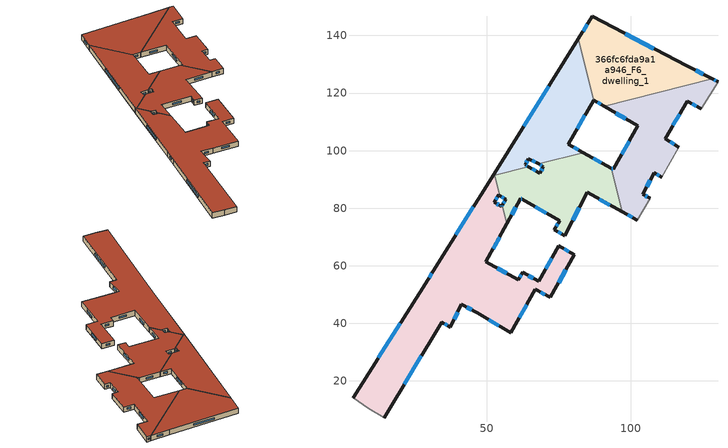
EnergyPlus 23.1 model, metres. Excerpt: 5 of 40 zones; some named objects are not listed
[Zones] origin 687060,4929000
366fc6fda9a1a946_F6_dwelling_0
 floor to 366fc6fda9a1a946_F5_dwelling_0 (EU_floor_Construction): 130.36,123.94 124.56,114.54 119.75,117.23 112.01,104.16 116.81,101.26 110.87,90.8 108.16,92.24 104.24,84.87 106.75,83.54 102.37,75.82 97.15,78.72 93.27,93.92 93.97,93.53 102.41,108.63 90.88,115.43 128.32,124.97 z18
 wall outside (EU_wall_Construction): 116.81,101.26 112.01,104.16 119.75,117.23 124.56,114.54 / 106.75,83.54 104.24,84.87 108.16,92.24 110.87,90.8 / 97.15,78.72 102.37,75.82 / 90.88,115.43 102.41,108.63 93.97,93.53 93.27,93.92 / 130.36,123.94 128.32,124.97 z18:21
 wall adiabatic (EU_wall_Construction): 110.87,90.8 116.81,101.26 / 102.37,75.82 106.75,83.54 / 124.56,114.54 130.36,123.94 z18:21
 wall to 366fc6fda9a1a946_F6_dwelling_2 (EU_wall_Construction): 93.27,93.92 97.15,78.72 z18:21
 wall to 366fc6fda9a1a946_F6_dwelling_1 (EU_wall_Construction): 128.32,124.97 90.88,115.43 z18:21
 window (EU_Window_Construction): 114.72,108.75 117.03,112.65 / 115.12,102.28 113.69,103.15 / 109.11,91.74 109.92,91.31 / 105.61,87.46 106.78,89.66 / 105.87,84.01 105.12,84.41 / 98.98,77.7 100.54,76.84 / 93.72,93.67 93.51,93.79 / 99.45,103.34 96.93,98.83 / 94.92,113.04 98.37,111.02 / 129.64,124.3 129.04,124.61 / 121.43,116.29 122.87,115.49 z19.05:19.95
 roof outside (EU_roof_Construction): 110.87,90.8 116.81,101.26 112.01,104.16 119.75,117.23 124.56,114.54 130.36,123.94 128.32,124.97 90.88,115.43 102.41,108.63 93.97,93.53 93.27,93.92 97.15,78.72 102.37,75.82 106.75,83.54 104.24,84.87 108.16,92.24 z21
366fc6fda9a1a946_F6_dwelling_1
 floor to 366fc6fda9a1a946_F5_dwelling_1 (EU_floor_Construction): 119.48,129.44 128.32,124.97 90.88,115.43 87.24,117.57 81.82,138.82 86.71,146.63 z18
 wall outside (EU_wall_Construction): 87.24,117.57 90.88,115.43 / 128.32,124.97 119.48,129.44 86.71,146.63 81.82,138.82 z18:21
 wall to 366fc6fda9a1a946_F6_dwelling_3 (EU_wall_Construction): 81.82,138.82 87.24,117.57 z18:21
 window (EU_Window_Construction): 88.52,116.82 89.61,116.18 / 85,143.89 83.54,141.56 / 107.99,135.47 98.2,140.61 / 125.22,126.54 122.58,127.88 z19.05:19.95
 roof outside (EU_roof_Construction): 128.32,124.97 119.48,129.44 86.71,146.63 81.82,138.82 87.24,117.57 90.88,115.43 z21
366fc6fda9a1a946_F6_dwelling_2
 floor to 366fc6fda9a1a946_F5_dwelling_2 (EU_floor_Construction): 93.27,93.92 97.15,78.72 84.87,85.52 77.11,70.46 73.54,72.61 75.34,75.68 62.35,83.13 61.83,83.43 57.03,74.66 55.4,81.04 56.65,83.08 54.55,84.36 52.74,91.48 64.42,94.46 68.5,92.12 69.71,94.49 68.04,95.38 83.6,99.35 z18
 wall outside (EU_wall_Construction): 57.03,74.66 61.83,83.43 62.35,83.13 75.34,75.68 73.54,72.61 77.11,70.46 84.87,85.52 97.15,78.72 / 54.55,84.36 56.65,83.08 55.4,81.04 / 68.04,95.38 69.71,94.49 68.5,92.12 64.42,94.46 / 93.27,93.92 83.6,99.35 z18:21
 wall to 366fc6fda9a1a946_F6_dwelling_4 (EU_wall_Construction): 55.4,81.04 57.03,74.66 / 52.74,91.48 54.55,84.36 z18:21
 wall to 366fc6fda9a1a946_F6_dwelling_3 (EU_wall_Construction): 64.42,94.46 52.74,91.48 / 83.6,99.35 68.04,95.38 z18:21
 window (EU_Window_Construction): 79.83,75.74 82.15,80.24 / 74.79,71.85 75.85,71.22 / 74.71,74.61 74.17,73.68 / 66.9,80.52 70.78,78.3 / 62.01,83.33 62.16,83.24 / 58.71,77.74 60.14,80.36 / 56.21,82.37 55.84,81.76 / 55.29,83.91 55.91,83.53 / 67.07,92.94 65.85,93.64 / 69.28,93.66 68.92,92.96 / 68.63,95.07 69.12,94.81 / 89.88,95.83 86.99,97.45 / 89.17,83.14 92.84,81.1 z19.05:19.95
 roof outside (EU_roof_Construction): 97.15,78.72 93.27,93.92 83.6,99.35 68.04,95.38 69.71,94.49 68.5,92.12 64.42,94.46 52.74,91.48 54.55,84.36 56.65,83.08 55.4,81.04 57.03,74.66 61.83,83.43 62.35,83.13 75.34,75.68 73.54,72.61 77.11,70.46 84.87,85.52 z21
366fc6fda9a1a946_F6_dwelling_3
 floor to 366fc6fda9a1a946_F5_dwelling_3 (EU_floor_Construction): 81.82,138.82 87.24,117.57 87.21,117.59 78.42,102.26 83.6,99.35 68.04,95.38 64.52,97.26 63.37,95.07 64.42,94.46 52.74,91.48 52.6,92.04 z18
 wall outside (EU_wall_Construction): 83.6,99.35 78.42,102.26 87.21,117.59 87.24,117.57 / 64.42,94.46 63.37,95.07 64.52,97.26 68.04,95.38 / 81.82,138.82 52.6,92.04 z18:21
 wall to 366fc6fda9a1a946_F6_dwelling_4 (EU_wall_Construction): 52.6,92.04 52.74,91.48 z18:21
 window (EU_Window_Construction): 81.79,100.37 80.24,101.24 / 65.75,96.61 66.81,96.04 / 63.77,95.84 64.11,96.49 / 64.05,94.67 63.74,94.85 / 71.58,122.42 62.84,108.44 / 81.5,107.64 84.13,112.22 z19.05:19.95
 roof outside (EU_roof_Construction): 83.6,99.35 78.42,102.26 87.21,117.59 87.24,117.57 81.82,138.82 52.6,92.04 52.74,91.48 64.42,94.46 63.37,95.07 64.52,97.26 68.04,95.38 z21
366fc6fda9a1a946_F6_dwelling_4
 floor to 366fc6fda9a1a946_F5_dwelling_4 (EU_floor_Construction): 74.99,67.01 80.48,63.76 72.06,49 66.91,51.87 58.32,36.71 46.72,43.63 41.25,46.64 37.41,38.66 34.36,40.42 14.43,7.28 8.92,10.49 3.58,14.1 28.82,53.95 32.15,59.32 52.6,92.04 54.55,84.36 54.16,84.61 52.66,82.14 55.15,80.62 55.4,81.04 57.03,74.66 49.74,61.33 60.9,55.23 62.5,57.72 68.05,54.58 z18
 wall outside (EU_wall_Construction): 14.43,7.28 34.36,40.42 37.41,38.66 41.25,46.64 46.72,43.63 58.32,36.71 66.91,51.87 72.06,49 80.48,63.76 74.99,67.01 68.05,54.58 62.5,57.72 60.9,55.23 49.74,61.33 57.03,74.66 / 52.6,92.04 32.15,59.32 28.82,53.95 3.58,14.1 / 55.4,81.04 55.15,80.62 52.66,82.14 54.16,84.61 54.55,84.36 z18:21
 wall adiabatic (EU_wall_Construction): 3.58,14.1 8.92,10.49 14.43,7.28 z18:21
 window (EU_Window_Construction): 75.01,54.17 77.52,58.59 / 68.71,50.86 70.25,50 / 61.33,42.02 63.89,46.55 / 50.78,41.2 54.25,39.13 / 43.16,45.58 44.8,44.68 / 38.75,41.45 39.9,43.84 / 35.43,39.8 36.34,39.27 / 21.41,18.9 27.37,28.8 / 19.97,39.97 12.43,28.07 / 30.98,57.43 29.98,55.83 / 45.43,80.57 39.32,70.79 / 54.3,84.52 54.41,84.45 / 53.18,83.01 53.63,83.74 / 54.27,81.16 53.53,81.61 / 55.31,80.9 55.24,80.77 / 52.29,66 54.47,69.98 / 56.98,57.36 53.65,59.19 / 61.94,56.84 61.46,56.1 / 66.1,55.68 64.44,56.61 / 72.55,62.65 70.48,58.94 / 78.55,64.9 76.91,65.88 z19.05:19.95
 roof outside (EU_roof_Construction): 58.32,36.71 66.91,51.87 72.06,49 80.48,63.76 74.99,67.01 68.05,54.58 62.5,57.72 60.9,55.23 49.74,61.33 57.03,74.66 55.4,81.04 55.15,80.62 52.66,82.14 54.16,84.61 54.55,84.36 52.6,92.04 32.15,59.32 28.82,53.95 3.58,14.1 8.92,10.49 14.43,7.28 34.36,40.42 37.41,38.66 41.25,46.64 46.72,43.63 z21
[Building]
EU S2 Campaign: North Axis=0; Terrain=City; Solar Distribution=FullExterior
[Site:Location]
Bologna: Latitude=44.5; Longitude=11.25; Time Zone=1; Elevation=37
[SizingPeriod:WeatherFileDays]
AnnualSizingPeriod: Begin Month=1; Begin Day of Month=1; End Month=12; End Day of Month=31; Day of Week for Start Day=Monday; Use Weather File Daylight Saving Period=No; Use Weather File Rain and Snow Indicators=No
[MATERIAL]
EU_InternalMass_Material: Roughness=MediumRough; Thickness=0.1; Conductivity=1; Density=1800; Specific Heat=900; Thermal Absorptance=0.9; Solar Absorptance=0.7; Visible Absorptance=0.7
[MATERIAL:NOMASS] Roughness=MediumRough; Thermal Absorptance=0.9; Solar Absorptance=0.7; Visible Absorptance=0.7
Name | Thermal Resistance
EU_wall_NoMass | 0.890213
EU_roof_NoMass | 0.636128
EU_floor_NoMass | 0.79516
[WINDOWMATERIAL:SIMPLEGLAZINGSYSTEM]
EU_Window_SimpleGlazing: UFactor=4.49146; Solar Heat Gain Coefficient=0.85; Visible Transmittance=0.85
[CONSTRUCTION]
EU_wall_Construction: EU_wall_NoMass
EU_roof_Construction: EU_roof_NoMass
EU_floor_Construction: EU_floor_NoMass
EU_InternalMass_Construction: EU_InternalMass_Material
EU_Window_Construction: EU_Window_SimpleGlazing
[ZONE] Type=1; Multiplier=1; Ceiling Height=autocalculate; Floor Area=autocalculate; Part of Total Floor Area=Yes
Name | Volume
366fc6fda9a1a946_F6_dwelling_0 | 2180.03
366fc6fda9a1a946_F6_dwelling_1 | 2180.15
366fc6fda9a1a946_F6_dwelling_2 | 1968.55
366fc6fda9a1a946_F6_dwelling_3 | 1968.49
366fc6fda9a1a946_F6_dwelling_4 | 4783.26
[INTERNALMASS] Construction=EU_InternalMass_Construction
Name | Zone or ZoneList | Surface Area
366fc6fda9a1a946_F6_dwelling_0_EU_InternalMass | 366fc6fda9a1a946_F6_dwelling_0 | 726.678
366fc6fda9a1a946_F6_dwelling_1_EU_InternalMass | 366fc6fda9a1a946_F6_dwelling_1 | 726.715
366fc6fda9a1a946_F6_dwelling_2_EU_InternalMass | 366fc6fda9a1a946_F6_dwelling_2 | 656.182
366fc6fda9a1a946_F6_dwelling_3_EU_InternalMass | 366fc6fda9a1a946_F6_dwelling_3 | 656.163
366fc6fda9a1a946_F6_dwelling_4_EU_InternalMass | 366fc6fda9a1a946_F6_dwelling_4 | 1594.42
[OTHEREQUIPMENT] Fuel Type=Electricity; Design Level Calculation Method=Watts/Area; Power per Zone Floor Area=1; Fraction Latent=0; Fraction Radiant=0; Fraction Lost=0; Carbon Dioxide Generation Rate=0; EndUse Subcategory=EU_Step8_InternalGains
Name | Zone or ZoneList or Space or SpaceList | Schedule
EU_Step8_InternalGain_366fc6fda9a1a946_F6_dwelling_0_f000 | 366fc6fda9a1a946_F6_dwelling_0 | EU_Step8_GainSchedule_366fc6fda9a1a946_F6_dwelling_0_f000
EU_Step8_InternalGain_366fc6fda9a1a946_F6_dwelling_1_f000 | 366fc6fda9a1a946_F6_dwelling_1 | EU_Step8_GainSchedule_366fc6fda9a1a946_F6_dwelling_1_f000
EU_Step8_InternalGain_366fc6fda9a1a946_F6_dwelling_2_f000 | 366fc6fda9a1a946_F6_dwelling_2 | EU_Step8_GainSchedule_366fc6fda9a1a946_F6_dwelling_2_f000
EU_Step8_InternalGain_366fc6fda9a1a946_F6_dwelling_3_f000 | 366fc6fda9a1a946_F6_dwelling_3 | EU_Step8_GainSchedule_366fc6fda9a1a946_F6_dwelling_3_f000
EU_Step8_InternalGain_366fc6fda9a1a946_F6_dwelling_4_f000 | 366fc6fda9a1a946_F6_dwelling_4 | EU_Step8_GainSchedule_366fc6fda9a1a946_F6_dwelling_4_f000
[ZONEVENTILATION:DESIGNFLOWRATE] Schedule=EU_AlwaysOn; Design Flow Rate Calculation Method=AirChanges/Hour; Air Changes per Hour=0.718634; Ventilation Type=Natural; Fan Pressure Rise=0; Fan Total Efficiency=1; Constant Term Coefficient=1; Temperature Term Coefficient=0; Velocity Term Coefficient=0; Velocity Squared Term Coefficient=0; Minimum Indoor Temperature=-100; Maximum Indoor Temperature=100; Delta Temperature=-100; Minimum Outdoor Temperature=-100; Maximum Outdoor Temperature=100; Maximum Wind Speed=40
Name | Zone or ZoneList or Space or SpaceList
EU_ConstantAir_366fc6fda9a1a946_F6_dwelling_0 | 366fc6fda9a1a946_F6_dwelling_0
EU_ConstantAir_366fc6fda9a1a946_F6_dwelling_1 | 366fc6fda9a1a946_F6_dwelling_1
EU_ConstantAir_366fc6fda9a1a946_F6_dwelling_2 | 366fc6fda9a1a946_F6_dwelling_2
EU_ConstantAir_366fc6fda9a1a946_F6_dwelling_3 | 366fc6fda9a1a946_F6_dwelling_3
EU_ConstantAir_366fc6fda9a1a946_F6_dwelling_4 | 366fc6fda9a1a946_F6_dwelling_4
[HVACTEMPLATE:ZONE:IDEALLOADSAIRSYSTEM] System Availability Schedule=EU_AlwaysOn; Maximum Heating Supply Air Temperature=50; Minimum Cooling Supply Air Temperature=13; Maximum Heating Supply Air Humidity Ratio=0.0156; Minimum Cooling Supply Air Humidity Ratio=0.0077; Heating Limit=NoLimit; Cooling Limit=NoLimit; Heating Availability Schedule=EU_AlwaysOn; Cooling Availability Schedule=EU_CoolingOff; Dehumidification Control Type=ConstantSensibleHeatRatio; Cooling Sensible Heat Ratio=0.7; Dehumidification Setpoint=60; Humidification Control Type=None; Humidification Setpoint=30; Outdoor Air Method=None; Outdoor Air Flow Rate per Person=0.00944; Outdoor Air Flow Rate per Zone Floor Area=0; Outdoor Air Flow Rate per Zone=0; Demand Controlled Ventilation Type=None; Outdoor Air Economizer Type=NoEconomizer; Heat Recovery Type=None; Sensible Heat Recovery Effectiveness=0.7; Latent Heat Recovery Effectiveness=0.65
Name | Template Thermostat
366fc6fda9a1a946_F6_dwelling_0 | EU_HeatOnly_366fc6fda9a1a946_F6_dwelling_0
366fc6fda9a1a946_F6_dwelling_1 | EU_HeatOnly_366fc6fda9a1a946_F6_dwelling_1
366fc6fda9a1a946_F6_dwelling_2 | EU_HeatOnly_366fc6fda9a1a946_F6_dwelling_2
366fc6fda9a1a946_F6_dwelling_3 | EU_HeatOnly_366fc6fda9a1a946_F6_dwelling_3
366fc6fda9a1a946_F6_dwelling_4 | EU_HeatOnly_366fc6fda9a1a946_F6_dwelling_4
[SIZING:ZONE] Zone Cooling Design Supply Air Temperature Input Method=SupplyAirTemperature; Zone Cooling Design Supply Air Temperature=13; Zone Heating Design Supply Air Temperature Input Method=SupplyAirTemperature; Zone Heating Design Supply Air Temperature=50; Zone Cooling Design Supply Air Humidity Ratio=0.008; Zone Heating Design Supply Air Humidity Ratio=0.008; Cooling Design Air Flow Method=DesignDay; Cooling Design Air Flow Rate=0; Cooling Minimum Air Flow per Zone Floor Area=0.000762; Cooling Minimum Air Flow=0; Cooling Minimum Air Flow Fraction=0.2; Heating Design Air Flow Method=DesignDay; Heating Design Air Flow Rate=0; Heating Maximum Air Flow per Zone Floor Area=0.002032; Heating Maximum Air Flow=0.141576; Heating Maximum Air Flow Fraction=0.3; Account for Dedicated Outdoor Air System=No; Dedicated Outdoor Air System Control Strategy=NeutralSupplyAir; Dedicated Outdoor Air Low Setpoint Temperature for Design=autosize; Dedicated Outdoor Air High Setpoint Temperature for Design=autosize; Zone Load Sizing Method=Sensible Load Only No Latent Load; Zone Latent Cooling Design Supply Air Humidity Ratio Input Method=HumidityRatioDifference; Zone Cooling Design Supply Air Humidity Ratio Difference=0.005; Zone Latent Heating Design Supply Air Humidity Ratio Input Method=HumidityRatioDifference; Zone Humidification Design Supply Air Humidity Ratio Difference=0.005
366fc6fda9a1a946_F6_dwelling_0; 366fc6fda9a1a946_F6_dwelling_1; 366fc6fda9a1a946_F6_dwelling_2; 366fc6fda9a1a946_F6_dwelling_3; 366fc6fda9a1a946_F6_dwelling_4
[SCHEDULE:CONSTANT]
Name | Hourly Value
EU_AlwaysOn | 1
EU_CoolingOff | 0
[SCHEDULE:FILE] Column Number=1; Rows to Skip at Top=0; Number of Hours of Data=8760; Column Separator=Comma; Interpolate to Timestep=No; Minutes per Item=60; Adjust Schedule for Daylight Savings=Yes
Name | File
EU_Step8_GainSchedule_366fc6fda9a1a946_F6_dwelling_0_f000 | ../../schedules/366fc6fda9a1a946/366fc6fda9a1a946_F6_dwelling_0_f000_gain.csv
EU_Step8_GainSchedule_366fc6fda9a1a946_F6_dwelling_1_f000 | ../../schedules/366fc6fda9a1a946/366fc6fda9a1a946_F6_dwelling_1_f000_gain.csv
EU_Step8_GainSchedule_366fc6fda9a1a946_F6_dwelling_2_f000 | ../../schedules/366fc6fda9a1a946/366fc6fda9a1a946_F6_dwelling_2_f000_gain.csv
EU_Step8_GainSchedule_366fc6fda9a1a946_F6_dwelling_3_f000 | ../../schedules/366fc6fda9a1a946/366fc6fda9a1a946_F6_dwelling_3_f000_gain.csv
EU_Step8_GainSchedule_366fc6fda9a1a946_F6_dwelling_4_f000 | ../../schedules/366fc6fda9a1a946/366fc6fda9a1a946_F6_dwelling_4_f000_gain.csv
